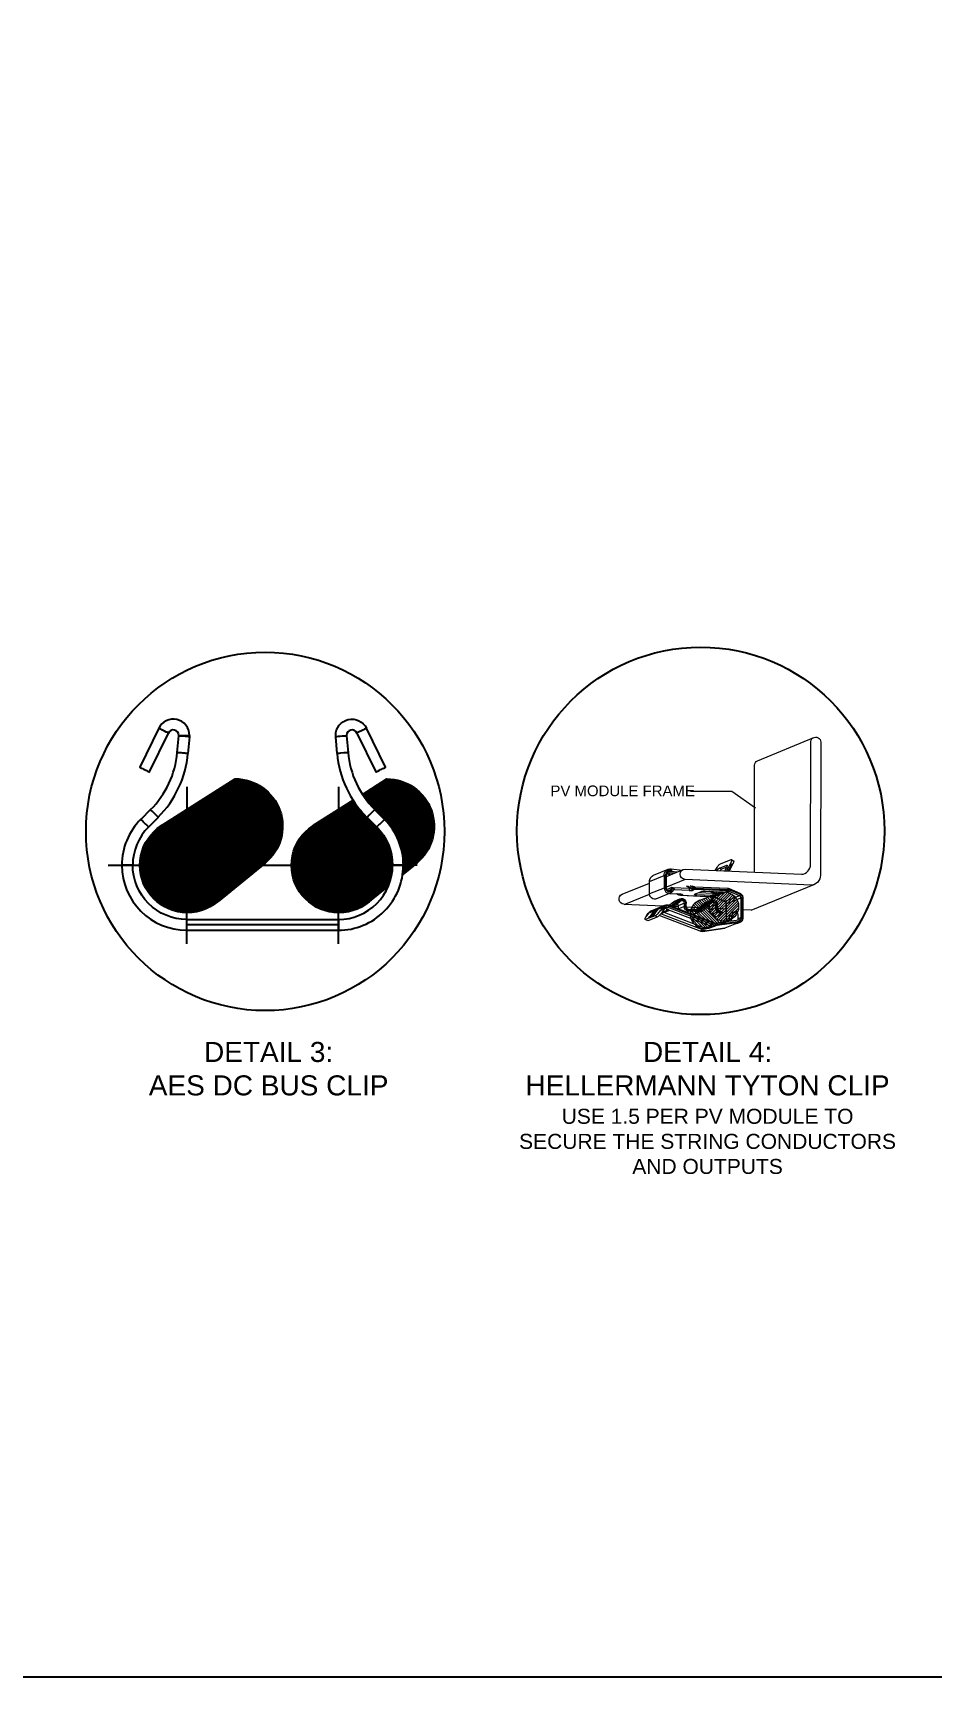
# Model space of a CAD drawing. Header units: feet. Extents: x -12372 to 90117, y -14865 to 4121.
# Drawn here: x -232.2 to -187.3, y 10.9 to 92.9 of the extents above; entities that cross this region are included whole.
import ezdxf

# ---------------------------------------------------------------- set-up
doc = ezdxf.new("R2010")
doc.units = ezdxf.units.FT
doc.header["$MEASUREMENT"] = 0
for name, color, linetype in [('PDF_0', 7, 'Continuous'), ('PDF_cable', 1, 'Continuous'), ('PDF_Ediciones', 1, 'Continuous'), ('PDF_PDF_Geometría', 7, 'Continuous'), ('PDF_PV wires', 7, 'Continuous'), ('PDF_Text', 7, 'Continuous'), ('XREF', 7, 'Continuous')]:
    doc.layers.add(name, color=color, linetype=linetype)
doc.styles.add('NEI-A', font='arial.ttf')

# ---------------------------------------------------------------- blocks, each defined once
blk = doc.blocks.new('*U45')
at = {"layer": 'Defpoints'}
blk.add_lwpolyline([(0, 20.5), (31.005, 20.5), (31.005, 0), (0, 0)], close=True, dxfattribs=at)

msp = doc.modelspace()

# ---------------------------------------------------------------- linework, layer by layer
at = {"layer": 'PDF_0', "lineweight": 25}
for points in [[(-216.025, 57.94, 0.805272), (-216.537, 57.822), (-216.537, 57.795), (-216.584, 57.795), (-216.616, 57.79), (-216.658, 57.785), (-216.706, 57.785), (-216.753, 57.779), (-216.859, 57.769), (-216.911, 57.769), (-216.959, 57.764), (-217.032, 57.753), (-217.075, 57.753), (-217.08, 57.748), (-217.08, 57.822, -0.794738), (-215.544, 58.18)], [(-215.035, 53.255, -0.197368), (-214.244, 51.344), (-213.707, 51.344, 0.200832), (-214.655, 53.636)], [(-224.509, 48.645, -0.415337), (-227.205, 51.344), (-227.748, 51.344, 0.413315), (-224.509, 48.102)]]:
    msp.add_lwpolyline(points, format="xyb", dxfattribs=at)
for points in [[(-225.909, 58.18), (-226.857, 56.235), (-226.852, 56.235), (-226.836, 56.225), (-226.805, 56.209), (-226.768, 56.193), (-226.72, 56.167), (-226.668, 56.145), (-226.615, 56.114), (-226.557, 56.093), (-226.51, 56.066), (-226.462, 56.045), (-226.425, 56.024), (-226.394, 56.008), (-226.378, 56.003), (-226.372, 56.003), (-225.424, 57.938), (-225.429, 57.943), (-225.445, 57.948), (-225.498, 57.974), (-225.534, 57.99), (-225.619, 58.032), (-225.714, 58.085), (-225.761, 58.106), (-225.803, 58.127), (-225.84, 58.143), (-225.866, 58.159), (-225.893, 58.17), (-225.903, 58.175)], [(-224.907, 57.822), (-224.37, 57.822), (-224.37, 57.769), (-224.375, 57.758), (-224.375, 57.748), (-224.38, 57.753), (-224.417, 57.753), (-224.454, 57.758), (-224.496, 57.764), (-224.543, 57.769), (-224.591, 57.769), (-224.749, 57.785), (-224.796, 57.785), (-224.833, 57.79), (-224.865, 57.795), (-224.912, 57.795), (-224.912, 57.806), (-224.907, 57.806)], [(-216.026, 57.938), (-215.077, 56.003), (-215.072, 56.003), (-215.051, 56.008), (-215.024, 56.024), (-214.987, 56.045), (-214.892, 56.093), (-214.84, 56.114), (-214.782, 56.145), (-214.729, 56.167), (-214.687, 56.193), (-214.65, 56.209), (-214.618, 56.225), (-214.603, 56.235), (-214.597, 56.235), (-215.541, 58.18), (-215.546, 58.175), (-215.557, 58.17), (-215.583, 58.159), (-215.609, 58.143), (-215.646, 58.127), (-215.694, 58.106), (-215.736, 58.085), (-215.831, 58.032), (-215.878, 58.011), (-215.952, 57.974), (-215.989, 57.959), (-216.005, 57.948), (-216.02, 57.943)], [(-226.415, 53.252), (-225.93, 53.731), (-225.972, 53.774), (-225.998, 53.805), (-226.04, 53.842), (-226.119, 53.921), (-226.162, 53.969), (-226.204, 54.011), (-226.241, 54.042), (-226.299, 54.1), (-226.309, 54.116), (-226.314, 54.121), (-226.794, 53.631), (-226.794, 53.626), (-226.778, 53.615), (-226.757, 53.589), (-226.726, 53.563), (-226.694, 53.526), (-226.647, 53.484), (-226.562, 53.399), (-226.525, 53.357), (-226.488, 53.326), (-226.457, 53.289), (-226.436, 53.273)], [(-215.52, 53.731), (-215.035, 53.252), (-215.014, 53.273), (-214.993, 53.289), (-214.961, 53.326), (-214.924, 53.357), (-214.887, 53.399), (-214.671, 53.615), (-214.655, 53.626), (-214.65, 53.631), (-215.14, 54.121), (-215.145, 54.116), (-215.156, 54.1), (-215.182, 54.074), (-215.209, 54.042), (-215.246, 54.011), (-215.288, 53.969), (-215.33, 53.921), (-215.372, 53.884), (-215.409, 53.842)]]:
    msp.add_lwpolyline(points, close=True, dxfattribs=at)
for points in [[(-224.375, 57.748), (-224.449, 56.915), (-224.454, 56.915), (-224.475, 56.92), (-224.507, 56.92), (-224.549, 56.926), (-224.601, 56.931), (-224.659, 56.936), (-224.712, 56.941), (-224.775, 56.947), (-224.833, 56.947), (-224.886, 56.952), (-224.928, 56.957), (-224.96, 56.962), (-224.986, 56.962), (-224.912, 57.795)], [(-216.537, 57.795), (-216.463, 56.962), (-216.49, 56.962), (-216.526, 56.957), (-216.569, 56.952), (-216.616, 56.947), (-216.674, 56.947), (-216.848, 56.931), (-216.901, 56.926), (-216.943, 56.92), (-216.98, 56.92), (-216.996, 56.915), (-217.001, 56.915), (-217.08, 57.748)], [(-224.507, 55.26), (-224.507, 52.693)], [(-216.943, 55.26), (-216.943, 52.693)], [(-224.507, 52.013), (-224.507, 51.344), (-225.181, 51.344)], [(-216.943, 52.013), (-216.943, 51.344), (-217.623, 51.344)], [(-228.423, 51.344), (-225.856, 51.344)], [(-224.507, 50.664), (-224.507, 51.344), (-223.832, 51.344)], [(-220.59, 51.344), (-223.152, 51.344)], [(-220.859, 51.344), (-218.292, 51.344)], [(-216.943, 50.664), (-216.943, 51.344), (-216.268, 51.344)], [(-213.027, 51.344), (-215.594, 51.344)], [(-224.507, 47.427), (-224.507, 49.994)], [(-216.943, 47.427), (-216.943, 49.994)], [(-216.943, 48.371), (-216.943, 48.097), (-224.507, 48.097), (-224.507, 48.64), (-216.943, 48.64), (-216.943, 48.371), (-224.507, 48.371)]]:
    msp.add_lwpolyline(points, dxfattribs=at)
at = {"layer": 'PDF_0', "color": 9, "lineweight": 25, "true_color": 0xbfbfbf}
msp.add_lwpolyline([(-216.943, 48.64), (-216.943, 51.344), (-215.03, 53.252)], dxfattribs=at)
at = {"layer": 'PDF_0', "color": 1, "lineweight": 0}
for points in [[(-199.344, 49.205), (-198.382, 48.243)], [(-199.298, 49.292), (-198.283, 48.284)], [(-199.24, 49.374), (-198.184, 48.318)], [(-199.176, 49.443), (-198.092, 48.353)], [(-199.106, 49.501), (-197.993, 48.394)], [(-199.019, 49.553), (-197.895, 48.429)], [(-198.932, 49.594), (-198.411, 49.072)], [(-198.834, 49.629), (-198.434, 49.234)], [(-198.735, 49.669), (-198.434, 49.368)], [(-198.637, 49.704), (-198.411, 49.478)], [(-198.544, 49.739), (-198.376, 49.577)], [(-198.445, 49.779), (-198.329, 49.663)], [(-198.347, 49.814), (-198.271, 49.739)], [(-198.248, 49.849), (-198.208, 49.808)], [(-198.155, 49.89), (-198.138, 49.872)], [(-198.057, 49.924), (-198.051, 49.919)], [(-199.402, 48.863), (-198.718, 48.185)], [(-199.396, 48.997), (-198.59, 48.185)], [(-199.379, 49.107), (-198.48, 48.208)], [(-199.373, 48.701), (-198.88, 48.214)], [(-197.912, 48.579), (-197.796, 48.463)], [(-197.75, 48.55), (-197.703, 48.498)], [(-197.622, 48.556), (-197.605, 48.539)], [(-197.512, 48.573), (-197.506, 48.573)]]:
    msp.add_lwpolyline(points, dxfattribs=at)
at = {"layer": 'PDF_0', "lineweight": 25}
for centre, radius in [((-220.598, 53.033), 8.937), ((-198.877, 53.058), 9.164)]:
    msp.add_circle(centre, radius, dxfattribs=at)
for centre, radius, start, end in [((-225.184, 57.824), 0.809, 359.97802, 153.88), ((-225.184, 57.824), 0.271, 359.2804, 154.65455), ((-229.532, 57.355), 4.562, 314.81324, 355.08911), ((-229.617, 57.387), 5.184, 315.25269, 354.81994), ((-211.907, 57.355), 5.121, 184.91089, 225.02197), ((-211.896, 57.36), 4.583, 184.96582, 224.97253), ((-224.509, 51.341), 3.244, 134.92309, 179.9231), ((-224.541, 51.357), 2.664, 134.70337, 180.3241), ((-216.951, 51.341), 3.239, 270.03295, 0.04944), ((-216.94, 51.341), 2.696, 269.89014, 0.10986)]:
    msp.add_arc(centre, radius, start, end, dxfattribs=at)
at = {"layer": 'PDF_cable', "lineweight": 25}
for points in [[(-225.745, 53.341), (-222.093, 55.655, -0.705463), (-220.601, 51.454), (-222.952, 49.536)], [(-215.752, 54.88), (-214.539, 55.65, -0.705463), (-213.042, 51.454), (-213.738, 50.885)]]:
    msp.add_lwpolyline(points, format="xyb", dxfattribs=at)
for points in [[(-223.189, 54.96), (-220.158, 51.934)], [(-223.131, 54.996), (-220.121, 51.987)], [(-223.073, 55.033), (-220.084, 52.039)], [(-223.02, 55.065), (-220.047, 52.097)], [(-222.962, 55.102), (-220.016, 52.155)], [(-222.909, 55.139), (-219.984, 52.213)], [(-222.852, 55.17), (-219.958, 52.277)], [(-222.799, 55.207), (-219.926, 52.34)], [(-222.741, 55.244), (-219.9, 52.403)], [(-222.688, 55.276), (-219.873, 52.466)], [(-222.63, 55.313), (-219.852, 52.535)], [(-222.577, 55.35), (-219.831, 52.603)], [(-222.519, 55.386), (-219.81, 52.672)], [(-222.461, 55.418), (-219.789, 52.746)], [(-222.409, 55.455), (-219.773, 52.82)], [(-222.351, 55.492), (-219.763, 52.899)], [(-222.298, 55.524), (-219.747, 52.978)], [(-222.24, 55.56), (-219.742, 53.057)], [(-222.187, 55.597), (-219.731, 53.141)], [(-222.129, 55.629), (-219.731, 53.231)], [(-222.061, 55.655), (-219.731, 53.32)], [(-221.966, 55.65), (-219.731, 53.415)], [(-221.871, 55.645), (-219.742, 53.51)], [(-221.766, 55.629), (-219.752, 53.615)], [(-221.66, 55.613), (-219.768, 53.721)], [(-221.544, 55.587), (-219.794, 53.837)], [(-221.418, 55.555), (-219.826, 53.963)], [(-221.286, 55.513), (-219.873, 54.1)], [(-221.133, 55.45), (-219.931, 54.253)], [(-220.949, 55.36), (-220.021, 54.432)], [(-220.701, 55.197), (-220.184, 54.68)], [(-215.63, 54.96), (-212.6, 51.929)], [(-215.572, 54.991), (-212.563, 51.981)], [(-215.52, 55.028), (-212.526, 52.039)], [(-215.462, 55.065), (-212.494, 52.092)], [(-215.409, 55.102), (-212.463, 52.15)], [(-215.351, 55.133), (-212.431, 52.213)], [(-215.298, 55.17), (-212.399, 52.271)], [(-215.24, 55.207), (-212.373, 52.335)], [(-215.182, 55.239), (-212.341, 52.398)], [(-215.13, 55.276), (-212.32, 52.466)], [(-215.072, 55.313), (-212.294, 52.53)], [(-215.019, 55.344), (-212.273, 52.598)], [(-214.961, 55.381), (-212.252, 52.672)], [(-214.908, 55.418), (-212.236, 52.746)], [(-214.85, 55.45), (-212.22, 52.82)], [(-214.798, 55.487), (-212.204, 52.893)], [(-214.74, 55.524), (-212.194, 52.972)], [(-214.687, 55.555), (-212.183, 53.057)], [(-214.629, 55.592), (-212.178, 53.141)], [(-214.571, 55.629), (-212.173, 53.225)], [(-214.508, 55.65), (-212.173, 53.315)], [(-214.413, 55.645), (-212.173, 53.41)], [(-214.313, 55.639), (-212.183, 53.51)], [(-214.213, 55.629), (-212.194, 53.61)], [(-214.102, 55.608), (-212.21, 53.721)], [(-213.986, 55.587), (-212.236, 53.837)], [(-213.865, 55.55), (-212.268, 53.958)], [(-213.728, 55.508), (-212.315, 54.095)], [(-213.575, 55.444), (-212.378, 54.248)], [(-213.396, 55.355), (-212.468, 54.427)], [(-213.143, 55.197), (-212.626, 54.68)], [(-224.464, 54.153), (-223.964, 53.652)], [(-224.412, 54.185), (-223.842, 53.621)], [(-224.354, 54.222), (-223.711, 53.579)], [(-224.296, 54.259), (-223.563, 53.521)], [(-224.243, 54.29), (-223.389, 53.442)], [(-224.185, 54.327), (-223.168, 53.31)], [(-224.132, 54.364), (-220.943, 51.175)], [(-224.074, 54.396), (-220.891, 51.217)], [(-224.022, 54.432), (-220.843, 51.254)], [(-223.964, 54.469), (-220.791, 51.296)], [(-223.911, 54.506), (-220.743, 51.338)], [(-223.853, 54.538), (-220.69, 51.381)], [(-223.8, 54.575), (-220.643, 51.418)], [(-223.742, 54.612), (-220.59, 51.46)], [(-223.684, 54.643), (-220.543, 51.502)], [(-223.632, 54.68), (-220.495, 51.544)], [(-223.574, 54.717), (-220.448, 51.586)], [(-223.521, 54.749), (-220.406, 51.634)], [(-223.463, 54.786), (-220.358, 51.681)], [(-223.41, 54.822), (-220.316, 51.728)], [(-223.352, 54.854), (-220.274, 51.776)], [(-223.3, 54.891), (-220.232, 51.829)], [(-223.242, 54.928), (-220.195, 51.881)], [(-218.192, 53.336), (-216.21, 54.591)], [(-216.906, 54.148), (-216.405, 53.647)], [(-216.853, 54.185), (-216.284, 53.615)], [(-216.795, 54.222), (-216.152, 53.573)], [(-216.743, 54.253), (-216.005, 53.521)], [(-216.685, 54.29), (-215.836, 53.436)], [(-216.632, 54.327), (-215.615, 53.31)], [(-216.574, 54.359), (-214.371, 52.155)], [(-216.521, 54.396), (-214.418, 52.292)], [(-216.463, 54.432), (-214.481, 52.451)], [(-216.405, 54.464), (-214.571, 52.63)], [(-216.353, 54.501), (-214.708, 52.856)], [(-216.295, 54.538), (-215.815, 54.053)], [(-216.242, 54.569), (-216.11, 54.438)], [(-215.741, 54.886), (-212.679, 51.823)], [(-215.683, 54.923), (-212.637, 51.876)], [(-215.594, 54.649), (-212.716, 51.776)], [(-224.744, 53.974), (-224.475, 53.705), (-226.847, 51.338)], [(-224.57, 53.705), (-226.847, 51.428)], [(-224.385, 53.705), (-226.842, 51.249)], [(-224.301, 53.7), (-226.842, 51.165)], [(-224.665, 53.7), (-226.836, 51.523)], [(-224.217, 53.695), (-226.831, 51.08)], [(-224.765, 53.689), (-226.831, 51.628)], [(-224.138, 53.684), (-226.82, 51.001)], [(-224.87, 53.673), (-226.815, 51.734)], [(-224.059, 53.668), (-226.81, 50.922)], [(-224.986, 53.652), (-226.794, 51.844)], [(-223.985, 53.652), (-226.794, 50.843)], [(-223.911, 53.637), (-226.778, 50.769)], [(-225.102, 53.626), (-226.763, 51.966)], [(-223.837, 53.621), (-226.757, 50.701)], [(-223.769, 53.6), (-226.736, 50.627)], [(-225.234, 53.584), (-226.72, 52.097)], [(-223.7, 53.573), (-226.715, 50.564)], [(-223.632, 53.552), (-226.689, 50.495)], [(-225.382, 53.531), (-226.668, 52.24)], [(-223.568, 53.526), (-226.662, 50.432)], [(-223.505, 53.494), (-226.636, 50.369)], [(-223.442, 53.468), (-226.604, 50.305)], [(-225.545, 53.452), (-226.594, 52.408)], [(-223.384, 53.436), (-226.578, 50.242)], [(-223.326, 53.405), (-226.546, 50.184)], [(-223.268, 53.373), (-226.51, 50.126)], [(-223.21, 53.336), (-226.478, 50.073)], [(-225.756, 53.331), (-226.473, 52.619)], [(-225.635, 53.41), (-225.629, 53.41)], [(-225.577, 53.447), (-225.571, 53.442)], [(-225.519, 53.484), (-225.508, 53.473)], [(-225.466, 53.515), (-225.45, 53.5)], [(-225.408, 53.552), (-225.387, 53.526)], [(-225.355, 53.589), (-225.318, 53.552)], [(-225.297, 53.626), (-225.255, 53.579)], [(-225.244, 53.658), (-225.187, 53.6)], [(-225.187, 53.695), (-225.113, 53.621)], [(-225.134, 53.731), (-225.044, 53.642)], [(-225.076, 53.763), (-224.97, 53.658)], [(-225.023, 53.8), (-224.891, 53.673)], [(-224.965, 53.837), (-224.812, 53.684)], [(-224.907, 53.868), (-224.733, 53.695)], [(-224.854, 53.905), (-224.649, 53.7)], [(-224.796, 53.942), (-224.565, 53.705)], [(-224.686, 54.011), (-224.38, 53.705)], [(-224.633, 54.048), (-224.285, 53.7)], [(-224.575, 54.079), (-224.185, 53.689)], [(-224.522, 54.116), (-224.074, 53.673)], [(-217.185, 53.974), (-216.916, 53.705), (-219.288, 51.333)], [(-217.011, 53.7), (-219.288, 51.428)], [(-216.832, 53.7), (-219.288, 51.244)], [(-216.743, 53.7), (-219.283, 51.159)], [(-217.106, 53.695), (-219.283, 51.523)], [(-217.206, 53.689), (-219.273, 51.623)], [(-216.658, 53.689), (-219.273, 51.075)], [(-216.579, 53.679), (-219.262, 50.996)], [(-217.312, 53.673), (-219.257, 51.728)], [(-216.5, 53.668), (-219.251, 50.917)], [(-217.428, 53.652), (-219.236, 51.839)], [(-216.426, 53.652), (-219.236, 50.843)], [(-216.353, 53.637), (-219.22, 50.769)], [(-217.549, 53.621), (-219.204, 51.96)], [(-216.279, 53.615), (-219.199, 50.695)], [(-216.21, 53.594), (-219.178, 50.627)], [(-217.676, 53.579), (-219.167, 52.092)], [(-216.142, 53.573), (-219.157, 50.558)], [(-216.078, 53.547), (-219.13, 50.49)], [(-217.823, 53.526), (-219.109, 52.24)], [(-216.01, 53.521), (-219.104, 50.427)], [(-215.947, 53.494), (-219.078, 50.363)], [(-215.889, 53.463), (-219.051, 50.3)], [(-217.992, 53.452), (-219.035, 52.403)], [(-215.825, 53.436), (-219.02, 50.242)], [(-215.767, 53.405), (-218.988, 50.184)], [(-215.709, 53.368), (-218.956, 50.126)], [(-215.651, 53.336), (-218.919, 50.068)], [(-218.203, 53.331), (-218.914, 52.614)], [(-218.076, 53.41), (-218.071, 53.405)], [(-218.018, 53.447), (-218.013, 53.436)], [(-217.965, 53.478), (-217.955, 53.468)], [(-217.907, 53.515), (-217.892, 53.5)], [(-217.855, 53.552), (-217.828, 53.526)], [(-217.797, 53.584), (-217.76, 53.552)], [(-217.744, 53.621), (-217.697, 53.573)], [(-217.686, 53.658), (-217.628, 53.594)], [(-217.628, 53.689), (-217.56, 53.615)], [(-217.575, 53.726), (-217.486, 53.637)], [(-217.517, 53.763), (-217.412, 53.652)], [(-217.465, 53.795), (-217.333, 53.668)], [(-217.407, 53.832), (-217.259, 53.679)], [(-217.354, 53.868), (-217.175, 53.689)], [(-217.296, 53.9), (-217.09, 53.7)], [(-217.243, 53.937), (-217.006, 53.705)], [(-217.133, 54.006), (-216.827, 53.7)], [(-217.075, 54.042), (-216.727, 53.695)], [(-217.017, 54.079), (-216.627, 53.684)], [(-216.964, 54.111), (-216.521, 53.668)], [(-214.471, 53.436), (-212.758, 51.723)], [(-223.157, 53.299), (-226.441, 50.015)], [(-223.105, 53.262), (-226.404, 49.963)], [(-223.052, 53.225), (-226.362, 49.91)], [(-222.999, 53.183), (-226.325, 49.863)], [(-222.952, 53.146), (-226.283, 49.81)], [(-222.899, 53.104), (-226.241, 49.762)], [(-222.852, 53.057), (-226.199, 49.715)], [(-222.809, 53.015), (-226.151, 49.668)], [(-222.762, 52.967), (-226.109, 49.625)], [(-222.72, 52.92), (-226.061, 49.583)], [(-222.678, 52.872), (-226.009, 49.536)], [(-222.635, 52.825), (-225.961, 49.499)], [(-222.599, 52.772), (-225.909, 49.457)], [(-222.556, 52.719), (-225.856, 49.42)], [(-222.519, 52.667), (-225.803, 49.383)], [(-222.483, 52.609), (-225.751, 49.346)], [(-222.451, 52.556), (-225.693, 49.309)], [(-222.414, 52.498), (-225.635, 49.278)], [(-222.509, 52.651), (-220.991, 51.133)], [(-215.599, 53.299), (-218.883, 50.015)], [(-215.546, 53.262), (-218.846, 49.963)], [(-215.493, 53.22), (-218.809, 49.91)], [(-215.441, 53.183), (-218.767, 49.857)], [(-215.393, 53.141), (-218.724, 49.81)], [(-215.346, 53.099), (-218.682, 49.757)], [(-215.298, 53.057), (-218.64, 49.71)], [(-215.251, 53.009), (-218.598, 49.668)], [(-215.203, 52.967), (-218.55, 49.62)], [(-215.161, 52.92), (-218.503, 49.578)], [(-215.119, 52.867), (-218.456, 49.536)], [(-215.077, 52.82), (-218.403, 49.494)], [(-215.04, 52.767), (-218.355, 49.457)], [(-215.003, 52.714), (-218.303, 49.415)], [(-214.961, 52.661), (-218.25, 49.378)], [(-214.929, 52.609), (-218.192, 49.341)], [(-214.892, 52.551), (-218.139, 49.309)], [(-214.861, 52.493), (-218.081, 49.272)], [(-214.956, 52.651), (-214.334, 52.029)], [(-214.213, 53.088), (-212.8, 51.676)], [(-214.081, 52.867), (-212.847, 51.628)], [(-213.996, 52.688), (-212.89, 51.586)], [(-213.928, 52.53), (-212.937, 51.544)], [(-222.382, 52.44), (-225.577, 49.246)], [(-222.356, 52.377), (-225.519, 49.214)], [(-222.324, 52.319), (-225.455, 49.188)], [(-222.298, 52.256), (-225.392, 49.162)], [(-222.272, 52.187), (-225.329, 49.135)], [(-222.245, 52.124), (-225.26, 49.109)], [(-222.224, 52.055), (-225.192, 49.088)], [(-221.191, 50.969), (-222.203, 51.981), (-225.123, 49.067)], [(-222.187, 51.913), (-225.049, 49.046)], [(-222.166, 51.839), (-224.976, 49.03)], [(-222.15, 51.76), (-224.902, 49.014)], [(-222.14, 51.686), (-224.823, 49.003)], [(-222.382, 52.43), (-221.044, 51.091)], [(-222.298, 52.261), (-221.091, 51.054)], [(-222.245, 52.113), (-221.144, 51.012)], [(-222.172, 51.86), (-221.244, 50.927)], [(-222.15, 51.744), (-221.291, 50.89)], [(-214.829, 52.435), (-218.018, 49.241)], [(-214.798, 52.377), (-217.96, 49.214)], [(-214.766, 52.314), (-217.897, 49.183)], [(-214.74, 52.25), (-217.834, 49.156)], [(-214.713, 52.187), (-217.77, 49.13)], [(-214.692, 52.119), (-217.702, 49.104)], [(-214.666, 52.05), (-217.633, 49.083)], [(-214.645, 51.981), (-217.565, 49.061)], [(-214.629, 51.908), (-217.496, 49.046)], [(-214.613, 51.834), (-217.423, 49.025)], [(-214.597, 51.76), (-217.343, 49.009)], [(-214.581, 51.681), (-217.264, 48.998)], [(-214.824, 52.43), (-214.302, 51.908)], [(-214.745, 52.256), (-214.281, 51.797)], [(-214.687, 52.108), (-214.265, 51.686)], [(-214.645, 51.976), (-214.255, 51.586)], [(-214.613, 51.855), (-214.249, 51.486)], [(-214.592, 51.744), (-214.244, 51.391)], [(-213.875, 52.387), (-212.984, 51.497)], [(-213.833, 52.256), (-213.037, 51.46)], [(-213.801, 52.129), (-213.085, 51.418)], [(-213.775, 52.013), (-213.137, 51.375)], [(-213.749, 51.902), (-213.185, 51.333)], [(-213.733, 51.792), (-213.237, 51.296)], [(-213.722, 51.692), (-213.285, 51.254)], [(-222.129, 51.602), (-224.744, 48.993)], [(-222.124, 51.523), (-224.659, 48.982)], [(-222.119, 51.433), (-224.575, 48.977)], [(-222.114, 51.344), (-224.485, 48.977)], [(-222.119, 51.254), (-224.391, 48.977)], [(-222.124, 51.159), (-224.296, 48.982)], [(-222.135, 51.054), (-224.196, 48.993)], [(-222.145, 50.948), (-224.09, 49.009)], [(-222.166, 50.854), (-221.792, 50.479)], [(-222.15, 50.933), (-221.745, 50.521)], [(-222.14, 51.006), (-221.692, 50.564)], [(-222.135, 51.639), (-221.344, 50.848)], [(-222.129, 51.091), (-221.644, 50.606)], [(-222.124, 51.539), (-221.391, 50.806)], [(-222.119, 51.439), (-221.444, 50.769)], [(-222.119, 51.259), (-221.544, 50.685)], [(-222.119, 51.17), (-221.592, 50.643)], [(-222.114, 51.349), (-221.492, 50.727)], [(-214.571, 51.602), (-217.185, 48.988)], [(-214.566, 51.518), (-217.101, 48.982)], [(-214.56, 51.433), (-217.017, 48.977)], [(-214.26, 51.043), (-214.56, 51.344), (-216.927, 48.972)], [(-214.56, 51.249), (-216.837, 48.977)], [(-214.566, 51.154), (-216.737, 48.982)], [(-214.576, 51.054), (-216.637, 48.993)], [(-214.592, 50.948), (-216.532, 49.003)], [(-214.608, 50.854), (-214.35, 50.59)], [(-214.592, 50.927), (-214.328, 50.664)], [(-214.581, 51.006), (-214.313, 50.732)], [(-214.576, 51.634), (-214.244, 51.302)], [(-214.571, 51.085), (-214.297, 50.811)], [(-214.566, 51.533), (-214.244, 51.212)], [(-214.566, 51.17), (-214.281, 50.885)], [(-214.56, 51.439), (-214.249, 51.128)], [(-214.56, 51.254), (-214.271, 50.964)], [(-213.728, 50.964), (-213.685, 50.927)], [(-213.717, 51.049), (-213.638, 50.969)], [(-213.712, 51.591), (-213.338, 51.212)], [(-213.712, 51.133), (-213.585, 51.006)], [(-213.707, 51.491), (-213.385, 51.17)], [(-213.707, 51.402), (-213.438, 51.133)], [(-213.707, 51.307), (-213.485, 51.091)], [(-213.707, 51.222), (-213.538, 51.049)], [(-222.172, 50.838), (-223.974, 49.03)], [(-222.198, 50.716), (-223.858, 49.061)], [(-222.24, 50.585), (-223.726, 49.098)], [(-222.293, 50.442), (-223.579, 49.156)], [(-222.372, 50.274), (-223.416, 49.23)], [(-222.493, 50.063), (-223.199, 49.351)], [(-222.514, 50.026), (-222.446, 49.952)], [(-222.483, 50.079), (-222.393, 49.994)], [(-222.446, 50.137), (-222.346, 50.031)], [(-222.414, 50.195), (-222.293, 50.073)], [(-222.382, 50.253), (-222.245, 50.116)], [(-222.351, 50.311), (-222.193, 50.152)], [(-222.324, 50.374), (-222.145, 50.195)], [(-222.293, 50.437), (-222.093, 50.237)], [(-222.266, 50.5), (-222.045, 50.279)], [(-222.245, 50.569), (-221.992, 50.316)], [(-222.224, 50.637), (-221.945, 50.358)], [(-222.203, 50.706), (-221.892, 50.4)], [(-222.182, 50.78), (-221.845, 50.442)], [(-214.613, 50.832), (-216.421, 49.03)], [(-214.639, 50.716), (-216.3, 49.056)], [(-214.682, 50.585), (-216.168, 49.098)], [(-214.734, 50.437), (-216.026, 49.151)], [(-214.813, 50.274), (-215.857, 49.23)], [(-214.935, 50.058), (-215.646, 49.351)], [(-215.398, 49.531), (-214.45, 50.305)], [(-214.961, 50.021), (-214.887, 49.947)], [(-214.924, 50.073), (-214.834, 49.989)], [(-214.887, 50.131), (-214.787, 50.031)], [(-214.856, 50.189), (-214.734, 50.068)], [(-214.824, 50.247), (-214.687, 50.11)], [(-214.792, 50.311), (-214.634, 50.152)], [(-214.766, 50.374), (-214.587, 50.195)], [(-214.74, 50.437), (-214.534, 50.232)], [(-214.713, 50.5), (-214.487, 50.274)], [(-214.687, 50.569), (-214.439, 50.321)], [(-214.666, 50.637), (-214.418, 50.384)], [(-214.645, 50.706), (-214.392, 50.453)], [(-214.624, 50.774), (-214.371, 50.521)], [(-222.894, 49.589), (-222.894, 49.583)], [(-222.846, 49.631), (-222.841, 49.625)], [(-222.804, 49.673), (-222.794, 49.668)], [(-222.757, 49.72), (-222.746, 49.704)], [(-222.714, 49.768), (-222.693, 49.747)], [(-222.672, 49.815), (-222.646, 49.789)], [(-222.63, 49.868), (-222.593, 49.831)], [(-222.593, 49.915), (-222.546, 49.868)], [(-222.551, 49.968), (-222.493, 49.91)], [(-215.34, 49.583), (-215.335, 49.583)], [(-215.293, 49.625), (-215.288, 49.62)], [(-215.246, 49.673), (-215.235, 49.662)], [(-215.203, 49.72), (-215.188, 49.704)], [(-215.156, 49.768), (-215.135, 49.747)], [(-215.114, 49.815), (-215.087, 49.784)], [(-215.077, 49.863), (-215.035, 49.826)], [(-215.035, 49.915), (-214.987, 49.868)], [(-214.998, 49.968), (-214.935, 49.905)]]:
    msp.add_lwpolyline(points, dxfattribs=at)
for centre in [(-224.483, 51.346), (-216.924, 51.341)]:
    msp.add_circle(centre, 2.364, dxfattribs=at)
at = {"layer": 'PDF_Ediciones', "lineweight": 0}
msp.add_circle((-197.712, 49.284), 0.728, dxfattribs=at)
msp.add_arc((-198.674, 48.913), 0.728, 109.38538, 294.07653, dxfattribs=at)
at = {"layer": 'PDF_PDF_Geometría', "lineweight": 0}
for points in [[(-199.657, 50.638, -0.968573), (-199.651, 51.154), (-193.853, 50.893), (-193.761, 50.904), (-193.679, 50.939), (-193.598, 50.985), (-193.529, 51.043), (-193.476, 51.119), (-193.436, 51.206), (-193.407, 51.299), (-193.395, 51.385), (-193.384, 57.45, -1.103596), (-192.891, 57.479), (-192.902, 50.846), (-192.914, 50.753), (-192.943, 50.667), (-192.984, 50.58), (-193.036, 50.504), (-193.105, 50.446), (-193.187, 50.4)], [(-196.19, 50.997), (-196.19, 54.754), (-196.195, 56.335, -0.292569), (-196.045, 56.546), (-193.227, 57.723)], [(-202.704, 49.397, -0.768254), (-202.8, 49.895), (-201.426, 50.446)]]:
    msp.add_lwpolyline(points, format="xyb", dxfattribs=at)
for points in [[(-201.426, 50.527), (-201.426, 50.533), (-201.42, 50.609), (-201.402, 50.672), (-201.368, 50.73), (-201.321, 50.782), (-201.286, 50.811), (-201.269, 50.823), (-201.223, 50.852), (-200.498, 51.142)], [(-200.585, 50.203), (-200.591, 50.208), (-200.631, 50.208), (-200.631, 50.829), (-200.701, 50.829), (-200.695, 50.898), (-200.678, 50.968), (-200.643, 51.026), (-200.596, 51.084), (-200.567, 51.107), (-200.486, 51.148), (-200.417, 51.165), (-200.347, 51.165), (-199.808, 51.107)], [(-200.591, 50.823), (-200.591, 50.829), (-200.631, 50.829), (-200.62, 50.893), (-200.602, 50.951), (-200.573, 51.003), (-200.538, 51.043), (-200.498, 51.072), (-200.446, 51.101), (-200.382, 51.113), (-200.33, 51.113), (-200.33, 51.084), (-200.341, 51.067), (-200.341, 51.061), (-200.353, 51.049), (-200.04, 51.014)], [(-200.591, 50.788), (-199.75, 51.136)], [(-200.504, 50.081), (-200.347, 50.145), (-200.37, 50.104), (-200.405, 50.081), (-200.411, 50.081), (-200.446, 50.064), (-200.492, 50.069), (-200.533, 50.093), (-200.562, 50.133), (-200.585, 50.179), (-200.585, 50.203), (-200.591, 50.823), (-200.585, 50.858), (-200.567, 50.916), (-200.538, 50.968), (-200.492, 51.014), (-200.451, 51.038), (-200.446, 51.038), (-200.399, 51.049), (-200.353, 51.049), (-200.538, 50.974)], [(-200.399, 50.869), (-200.573, 50.893), (-200.411, 50.956), (-200.399, 50.962), (-200.359, 50.962), (-200.341, 50.968), (-200.283, 50.968), (-200.254, 50.962), (-200.225, 50.962), (-200.185, 50.956)], [(-198.063, 51.241), (-198.074, 51.217), (-198.15, 51.084), (-198.063, 51.241), (-198.039, 51.275), (-197.993, 51.333), (-197.97, 51.356), (-197.953, 51.38), (-197.929, 51.391), (-197.918, 51.403), (-197.895, 51.409), (-197.361, 51.629), (-197.355, 51.635), (-197.344, 51.635), (-197.338, 51.629), (-197.332, 51.617), (-197.332, 51.583), (-197.338, 51.565), (-197.344, 51.536)], [(-198.057, 51.084), (-198.011, 51.142), (-197.987, 51.165), (-197.976, 51.188), (-197.958, 51.2), (-197.941, 51.206), (-197.576, 51.356), (-197.552, 51.356), (-197.552, 51.333), (-197.558, 51.304), (-197.57, 51.281), (-197.581, 51.252), (-197.593, 51.217), (-197.639, 51.142), (-197.651, 51.107), (-197.674, 51.072), (-197.686, 51.061)], [(-197.581, 51.252), (-197.842, 51.148), (-197.941, 51.206)], [(-197.918, 51.072), (-197.912, 51.084), (-197.889, 51.107), (-197.877, 51.13), (-197.86, 51.142), (-197.842, 51.148)], [(-197.344, 51.629), (-197.245, 51.571), (-197.239, 51.571), (-197.228, 51.559), (-197.228, 51.525), (-197.239, 51.501), (-197.245, 51.478), (-197.257, 51.449), (-197.315, 51.385), (-197.338, 51.374), (-197.35, 51.374), (-197.35, 51.38), (-197.355, 51.385), (-197.355, 51.397), (-197.35, 51.49), (-197.344, 51.536), (-197.593, 51.061)], [(-197.576, 51.356), (-197.552, 51.345)], [(-197.35, 51.374), (-197.512, 51.055)], [(-197.251, 51.455), (-197.46, 51.055)], [(-200.254, 50.069), (-200.295, 50.017), (-200.341, 49.982), (-200.37, 49.965), (-201.089, 49.669), (-201.13, 49.658), (-201.205, 49.658), (-201.269, 49.675), (-201.333, 49.716), (-201.379, 49.768), (-201.414, 49.843), (-201.426, 49.913), (-201.426, 50.533), (-200.701, 50.829), (-200.701, 50.208), (-200.689, 50.133), (-200.654, 50.064), (-200.608, 50.006), (-200.55, 49.965), (-200.475, 49.953), (-200.405, 49.953), (-200.37, 49.965)], [(-201.095, 49.669), (-201.124, 49.658), (-201.188, 49.658), (-201.257, 49.669), (-201.321, 49.698), (-201.368, 49.75), (-201.408, 49.803), (-201.426, 49.866), (-201.426, 50.574), (-201.408, 50.655), (-201.373, 50.725), (-201.321, 50.782), (-201.286, 50.806)], [(-200.237, 50.139), (-200.237, 50.127), (-200.249, 50.098), (-200.249, 50.087), (-200.26, 50.058), (-200.278, 50.046), (-200.318, 50.035), (-200.37, 50.023), (-200.411, 50.017), (-200.457, 50.017), (-200.504, 50.023), (-200.544, 50.052), (-200.573, 50.087), (-200.602, 50.127), (-200.62, 50.162), (-200.631, 50.208), (-200.637, 50.214), (-200.649, 50.214), (-200.66, 50.208), (-200.701, 50.208), (-201.426, 49.913)], [(-196.352, 49.107), (-193.187, 50.4), (-193.268, 50.365), (-193.361, 50.353), (-199.651, 50.632), (-200.585, 50.249)], [(-200.567, 50.139), (-200.347, 50.232)], [(-200.347, 50.145), (-200.324, 50.179), (-200.33, 50.098), (-200.353, 50.058), (-200.364, 50.04), (-200.37, 50.035), (-200.37, 50.023)], [(-200.324, 50.237), (-200.33, 50.232), (-200.353, 50.226), (-200.312, 50.237), (-200.312, 50.243), (-200.301, 50.243), (-200.231, 50.139)], [(-200.301, 50.243), (-200.301, 50.232), (-200.318, 50.197), (-200.324, 50.179)], [(-200.295, 50.237), (-200.26, 50.237), (-200.185, 50.116), (-200.214, 50.116), (-200.237, 50.127), (-200.26, 50.127)], [(-200.26, 50.237), (-199.448, 50.203), (-199.448, 50.087), (-200.185, 50.116)], [(-199.164, 50.255), (-199.159, 50.255), (-199.159, 50.249), (-199.153, 50.243), (-199.153, 50.214), (-199.147, 50.203), (-197.506, 50.133), (-197.506, 50.11), (-197.512, 50.098), (-197.512, 50.081), (-197.523, 50.069), (-197.529, 50.069), (-197.529, 50.064), (-197.5, 50.064), (-197.5, 50.058), (-197.489, 50.058), (-198.213, 49.762), (-198.219, 49.762), (-198.219, 49.768), (-198.248, 49.768), (-198.254, 49.774), (-198.254, 49.768), (-199.889, 49.843), (-199.889, 49.849), (-198.254, 49.774), (-197.529, 50.064), (-199.164, 50.139), (-199.257, 50.104), (-199.251, 50.104), (-199.257, 50.116)], [(-199.541, 50.319), (-199.309, 50.185), (-199.292, 50.203), (-199.28, 50.208), (-199.274, 50.226), (-199.269, 50.232), (-199.269, 50.243), (-199.234, 50.232), (-199.222, 50.226), (-199.211, 50.214), (-199.187, 50.208), (-199.164, 50.208), (-199.147, 50.203), (-199.153, 50.197), (-199.153, 50.162), (-199.159, 50.151), (-199.159, 50.145), (-199.164, 50.145), (-199.164, 50.139), (-199.182, 50.145), (-199.222, 50.145), (-199.245, 50.151), (-199.257, 50.156), (-199.274, 50.162), (-199.298, 50.174), (-199.309, 50.185), (-199.356, 50.162), (-199.588, 50.295)], [(-199.419, 50.203), (-199.448, 50.203)], [(-199.448, 50.087), (-199.344, 50.087), (-199.315, 50.093), (-199.28, 50.093), (-199.257, 50.104), (-199.257, 50.116), (-199.274, 50.127), (-199.309, 50.139), (-199.35, 50.156), (-199.356, 50.162)], [(-199.257, 50.284), (-199.257, 50.261), (-199.263, 50.249), (-199.269, 50.243), (-199.396, 50.319)], [(-196.891, 48.51), (-197.036, 48.446), (-197.054, 48.446), (-197.094, 48.434), (-196.949, 48.492), (-196.909, 48.51), (-196.874, 48.521), (-196.845, 48.539), (-196.81, 48.579), (-196.776, 48.631), (-196.758, 48.701), (-196.758, 48.724), (-196.764, 49.716), (-196.764, 49.75), (-196.781, 49.814), (-196.822, 49.872), (-196.868, 49.913), (-196.909, 49.942), (-197.448, 50.162), (-197.483, 50.179), (-197.529, 50.185), (-199.164, 50.255), (-199.187, 50.261), (-199.245, 50.278), (-199.257, 50.284), (-199.298, 50.307)], [(-199.269, 50.098), (-199.269, 50.116)], [(-198.318, 50.04), (-198.109, 49.942), (-198.097, 49.936), (-198.086, 49.924), (-198.074, 49.924), (-198.132, 49.901), (-198.15, 49.907), (-198.155, 49.907), (-198.167, 49.913), (-198.445, 50.046)], [(-198.109, 50.035), (-198.109, 49.942)], [(-197.97, 50.023), (-197.935, 50.006), (-197.929, 50.006), (-197.906, 49.994), (-197.97, 49.965), (-197.982, 49.971), (-197.987, 49.982), (-198.005, 49.988), (-198.103, 50.023)], [(-197.529, 50.185), (-197.523, 50.185), (-197.523, 50.179), (-197.512, 50.174), (-197.512, 50.162), (-197.506, 50.156), (-197.506, 50.133), (-197.483, 50.133), (-197.477, 50.127), (-197.46, 50.127), (-197.448, 50.116), (-197.448, 50.139), (-197.442, 50.151), (-197.442, 50.162), (-197.448, 50.162)], [(-200.759, 49.304), (-202.701, 49.391), (-201.426, 49.907)], [(-200.649, 49.35), (-201.368, 49.055), (-201.385, 49.049), (-201.42, 49.02), (-201.455, 48.997), (-201.478, 48.962), (-201.611, 48.771), (-201.599, 48.788)], [(-201.211, 49.078), (-201.402, 48.794), (-201.455, 48.771), (-201.478, 48.73), (-201.362, 48.776), (-201.333, 48.823), (-201.379, 48.805), (-201.182, 49.089), (-201.112, 49.113), (-201.333, 48.794), (-201.315, 48.8), (-201.211, 48.95), (-201.136, 48.985), (-201.24, 48.829), (-201.223, 48.84), (-200.996, 49.159), (-200.759, 49.258), (-200.799, 49.2), (-200.892, 49.066)], [(-201.112, 49.113), (-201.112, 49.124), (-201.107, 49.13), (-201.095, 49.136), (-201.095, 49.142), (-201.089, 49.142), (-201.083, 49.147), (-201.083, 49.153), (-201.078, 49.159), (-201.049, 49.171), (-201.06, 49.159), (-201.066, 49.159), (-201.072, 49.153), (-201.072, 49.147), (-201.089, 49.13), (-201.089, 49.124), (-201.02, 49.153), (-201.014, 49.159), (-201.014, 49.171), (-201.002, 49.176), (-200.996, 49.176), (-200.996, 49.182), (-200.979, 49.2), (-200.962, 49.205), (-200.985, 49.182), (-200.985, 49.176), (-200.991, 49.171), (-200.996, 49.159)], [(-200.799, 49.2), (-200.782, 49.2), (-200.776, 49.194), (-200.759, 49.188), (-200.753, 49.188), (-200.747, 49.182), (-200.736, 49.176), (-200.695, 49.234), (-200.701, 49.24), (-200.724, 49.252), (-200.736, 49.252), (-200.741, 49.258), (-200.759, 49.258), (-200.736, 49.292), (-200.701, 49.321), (-200.66, 49.345), (-200.631, 49.362), (-200.585, 49.368), (-200.544, 49.374), (-200.504, 49.368), (-200.457, 49.35), (-200.451, 49.35), (-200.237, 49.524), (-200.185, 49.559), (-199.912, 49.669), (-199.848, 49.681), (-199.79, 49.681), (-199.727, 49.663), (-199.675, 49.623), (-199.634, 49.571), (-199.605, 49.507), (-199.599, 49.437), (-199.628, 49.449)], [(-200.782, 49.014), (-200.66, 49.194), (-200.649, 49.205), (-200.608, 49.24), (-200.602, 49.24), (-200.591, 49.246), (-200.567, 49.252), (-200.544, 49.252), (-200.515, 49.246), (-200.498, 49.24), (-200.683, 49.171)], [(-200.451, 49.35), (-200.451, 49.327), (-200.457, 49.316), (-200.457, 49.304), (-200.492, 49.316), (-200.521, 49.321), (-200.556, 49.321), (-200.591, 49.304), (-200.62, 49.298), (-200.649, 49.281), (-200.678, 49.258), (-200.695, 49.234), (-200.683, 49.229), (-200.666, 49.211), (-200.666, 49.205), (-200.66, 49.2), (-200.66, 49.194)], [(-200.457, 49.35), (-198.144, 48.463), (-198.109, 48.457), (-198.086, 48.457), (-198.08, 48.457), (-198.074, 48.446), (-198.074, 48.44), (-198.068, 48.434), (-198.068, 48.429), (-198.063, 48.417), (-198.063, 48.411), (-196.932, 48.562), (-196.932, 48.521), (-196.938, 48.51), (-196.938, 48.504), (-196.949, 48.492), (-198.068, 48.342), (-198.08, 48.336), (-198.126, 48.336), (-198.144, 48.342), (-198.155, 48.342), (-198.167, 48.347), (-198.179, 48.347), (-198.324, 48.289), (-200.469, 49.113), (-200.486, 49.124), (-200.521, 49.136), (-200.538, 49.136), (-200.556, 49.142), (-200.573, 49.142), (-200.585, 49.136), (-200.596, 49.136), (-200.596, 49.13), (-200.591, 49.13), (-200.591, 49.124), (-200.585, 49.113), (-200.567, 49.107), (-200.544, 49.095), (-200.538, 49.089), (-200.515, 49.089), (-200.498, 49.084), (-200.475, 49.089), (-200.463, 49.089), (-200.446, 49.095), (-200.422, 49.101)], [(-200.44, 49.936), (-199.877, 49.913), (-199.848, 49.907), (-199.808, 49.907), (-199.79, 49.901), (-199.785, 49.901), (-199.779, 49.895), (-199.796, 49.878), (-199.889, 49.849), (-199.93, 49.849), (-199.941, 49.855), (-199.964, 49.855), (-199.999, 49.866), (-200.034, 49.89), (-200.086, 49.919)], [(-200.359, 49.316), (-199.97, 49.634), (-199.924, 49.605)], [(-200.301, 49.292), (-199.924, 49.605), (-199.877, 49.629), (-199.831, 49.64), (-199.779, 49.64), (-199.733, 49.623), (-199.686, 49.588), (-199.651, 49.553), (-199.634, 49.507), (-199.628, 49.449), (-199.628, 49.252), (-199.611, 49.229), (-199.599, 49.194), (-199.582, 49.171), (-199.553, 49.147), (-199.53, 49.136), (-199.501, 49.124), (-199.466, 49.113), (-198.967, 49.095), (-198.938, 49.095), (-198.921, 49.101), (-198.909, 49.101), (-198.892, 49.107), (-198.88, 49.113), (-198.869, 49.124), (-198.851, 49.136), (-198.37, 49.536), (-198.324, 49.565), (-198.277, 49.577), (-198.225, 49.571), (-198.179, 49.559), (-198.132, 49.524), (-198.103, 49.484), (-198.08, 49.432), (-198.074, 49.379), (-198.074, 49.2), (-198.063, 49.153), (-198.057, 49.136), (-198.039, 49.113), (-198.028, 49.101), (-197.993, 49.078), (-197.895, 49.008)], [(-200.237, 49.524), (-199.97, 49.634), (-199.912, 49.669)], [(-198.967, 49.02), (-199.466, 49.049), (-199.512, 49.055), (-199.553, 49.066), (-199.593, 49.095), (-199.628, 49.124), (-199.651, 49.159), (-199.68, 49.2), (-199.692, 49.246), (-199.692, 49.449), (-199.698, 49.484), (-199.709, 49.519), (-199.756, 49.565), (-199.825, 49.577), (-199.848, 49.565), (-199.877, 49.553), (-200.225, 49.258)], [(-199.993, 49.269), (-200.208, 49.281)], [(-199.796, 49.901), (-199.796, 49.878), (-199.819, 49.872), (-199.895, 49.872), (-199.941, 49.89), (-199.976, 49.901), (-199.982, 49.901), (-199.982, 49.907), (-199.988, 49.907), (-200.034, 49.89), (-200.04, 49.89), (-200.092, 49.919)], [(-199.692, 49.449), (-199.993, 49.327), (-199.999, 49.362), (-200.034, 49.42)], [(-199.988, 49.907), (-200.011, 49.919)], [(-199.993, 49.327), (-199.993, 49.176)], [(-199.692, 49.292), (-199.988, 49.176)], [(-199.976, 49.913), (-199.976, 49.901)], [(-199.785, 49.901), (-199.785, 49.89)], [(-199.628, 49.287), (-199.599, 49.281), (-199.582, 49.211), (-199.564, 49.194), (-199.53, 49.171), (-199.506, 49.159), (-199.483, 49.159), (-199.466, 49.113)], [(-199.599, 49.281), (-199.599, 49.437)], [(-198.967, 49.223), (-199.593, 49.252)], [(-198.874, 49.043), (-199.176, 48.916), (-199.187, 48.91), (-199.211, 48.904), (-199.228, 48.904), (-199.251, 48.898), (-199.274, 48.898), (-198.967, 49.02), (-198.944, 49.02), (-198.927, 49.031), (-198.909, 49.031), (-198.886, 49.037), (-198.869, 49.043), (-198.845, 49.055), (-198.828, 49.06), (-198.805, 49.078), (-198.324, 49.484), (-198.3, 49.495), (-198.266, 49.507), (-198.242, 49.507), (-198.208, 49.49), (-198.179, 49.472), (-198.161, 49.443), (-198.15, 49.42), (-198.144, 49.385), (-198.144, 49.194), (-198.132, 49.159), (-198.121, 49.136), (-198.109, 49.101), (-198.097, 49.078), (-198.074, 49.055), (-198.057, 49.031), (-198.028, 49.014), (-197.929, 48.95), (-197.895, 49.008), (-197.842, 48.991), (-197.825, 48.991), (-197.813, 48.997)], [(-199.101, 49.872), (-199.101, 49.936)], [(-199.066, 49.142), (-198.689, 49.461), (-198.637, 49.49), (-198.358, 49.605), (-198.3, 49.617), (-198.231, 49.611), (-198.173, 49.588), (-198.121, 49.553), (-198.08, 49.495), (-198.057, 49.437), (-198.039, 49.374), (-198.074, 49.379)], [(-198.973, 49.988), (-198.271, 49.953), (-198.271, 49.832)], [(-198.37, 49.536), (-198.411, 49.571), (-198.898, 49.171), (-198.967, 49.136)], [(-198.689, 49.461), (-198.411, 49.571), (-198.358, 49.605)], [(-198.445, 49.2), (-198.648, 49.205)], [(-198.144, 49.385), (-198.445, 49.258), (-198.451, 49.292), (-198.463, 49.321), (-198.486, 49.345)], [(-198.445, 49.258), (-198.445, 49.101)], [(-198.028, 49.014), (-198.335, 48.892), (-198.358, 48.91), (-198.376, 48.933), (-198.399, 48.956), (-198.416, 48.985), (-198.434, 49.008), (-198.445, 49.066), (-198.445, 49.101), (-198.144, 49.223)], [(-198.254, 49.953), (-198.271, 49.953)], [(-198.254, 49.768), (-198.231, 49.768), (-198.219, 49.762)], [(-196.758, 48.724), (-196.77, 48.724), (-196.776, 48.73), (-196.793, 48.73), (-196.799, 49.721), (-196.845, 49.721), (-196.857, 49.716), (-196.874, 49.716), (-196.874, 49.733), (-196.886, 49.768), (-196.891, 49.779), (-196.932, 49.82), (-196.949, 49.826), (-197.674, 49.53), (-198.213, 49.762), (-198.219, 49.762), (-197.68, 49.53), (-197.657, 49.524), (-197.628, 49.495), (-197.605, 49.461), (-197.599, 49.42), (-197.599, 48.527)], [(-198.08, 49.866), (-198.08, 49.855), (-198.074, 49.855), (-198.068, 49.861), (-198.08, 49.872), (-198.103, 49.878), (-198.132, 49.901)], [(-198.097, 49.849), (-198.097, 49.872)], [(-197.68, 49.53), (-197.674, 49.53), (-197.639, 49.519), (-197.628, 49.507), (-197.622, 49.49), (-197.61, 49.472), (-197.605, 49.461), (-197.599, 49.437), (-197.599, 49.42), (-196.874, 49.716), (-196.874, 48.724), (-196.863, 48.724), (-196.857, 48.73), (-196.793, 48.73), (-196.799, 48.701), (-196.81, 48.672), (-196.822, 48.649), (-196.834, 48.62), (-196.857, 48.602), (-196.88, 48.579), (-196.909, 48.568), (-196.932, 48.562), (-196.938, 48.573), (-196.938, 48.585), (-196.949, 48.597), (-196.949, 48.602), (-196.961, 48.614), (-196.967, 48.614), (-198.086, 48.457)], [(-197.924, 49.948), (-197.924, 49.919), (-197.982, 49.907), (-198.028, 49.913), (-198.074, 49.924)], [(-197.599, 49.159), (-198.039, 49.182), (-198.039, 49.211), (-198.074, 49.223)], [(-198.039, 49.211), (-198.039, 49.374)], [(-197.97, 49.965), (-197.935, 49.953), (-197.918, 49.942), (-197.906, 49.936), (-197.912, 49.924), (-197.912, 49.942)], [(-197.935, 50.017), (-197.935, 50.006)], [(-197.761, 50.006), (-197.761, 49.988), (-197.784, 49.982), (-197.86, 49.982), (-197.906, 49.994)], [(-197.744, 50.006), (-197.744, 49.994)], [(-197.593, 48.527), (-197.599, 49.42)], [(-196.764, 49.716), (-196.781, 49.716), (-196.787, 49.721), (-196.799, 49.721), (-196.799, 49.75), (-196.81, 49.774), (-196.816, 49.803), (-196.828, 49.82), (-196.845, 49.843), (-196.868, 49.861), (-196.886, 49.878), (-196.915, 49.895), (-196.909, 49.901), (-196.909, 49.913), (-196.903, 49.919), (-196.903, 49.936), (-196.909, 49.936), (-196.909, 49.942)], [(-201.141, 48.829), (-201.605, 48.649), (-201.623, 48.637), (-201.64, 48.637), (-201.646, 48.649), (-201.652, 48.666), (-201.646, 48.684), (-201.64, 48.707), (-201.634, 48.742), (-201.611, 48.771)], [(-201.049, 48.759), (-201.512, 48.573), (-201.64, 48.637)], [(-201.605, 48.794), (-201.489, 48.962), (-201.478, 48.962), (-201.211, 49.078), (-201.205, 49.084), (-201.194, 49.089), (-201.194, 49.095), (-201.182, 49.107), (-201.176, 49.107), (-201.176, 49.113), (-201.17, 49.124), (-201.165, 49.113), (-201.17, 49.107), (-201.17, 49.101), (-201.176, 49.095), (-201.182, 49.095), (-201.182, 49.089)], [(-201.455, 48.771), (-201.431, 48.759)], [(-201.443, 48.747), (-201.431, 48.759), (-201.379, 48.776), (-201.373, 48.8)], [(-201.402, 48.794), (-201.379, 48.776)], [(-201.356, 48.794), (-201.362, 48.794), (-201.379, 48.805)], [(-201.17, 48.991), (-201.194, 48.956)], [(-201.107, 49.003), (-201.165, 48.985), (-201.182, 48.997), (-201.089, 49.124)], [(-201.182, 48.997), (-201.107, 49.02), (-201.095, 49.014)], [(-201.165, 49.113), (-201.159, 49.124), (-201.153, 49.124), (-201.153, 49.13), (-201.17, 49.124)], [(-201.136, 48.985), (-201.124, 48.979)], [(-201.02, 49.153), (-201.107, 49.02)], [(-201.078, 49.159), (-201.072, 49.153)], [(-200.979, 49.2), (-200.973, 49.194)], [(-200.857, 48.921), (-198.753, 48.121), (-198.741, 48.11), (-198.729, 48.104), (-198.7, 48.104), (-198.689, 48.098), (-198.66, 48.098), (-198.648, 48.104), (-198.793, 48.046), (-197.674, 48.202), (-197.668, 48.202), (-198.793, 48.046), (-198.805, 48.046), (-198.822, 48.04), (-198.834, 48.046), (-198.874, 48.046), (-198.898, 48.057), (-198.909, 48.057), (-200.944, 48.84)], [(-198.753, 48.121), (-198.898, 48.057), (-200.944, 48.846)], [(-200.44, 49.095), (-200.741, 48.968), (-200.747, 48.968), (-200.765, 48.962), (-200.828, 48.962)], [(-200.544, 49.095), (-200.794, 48.997)], [(-198.254, 48.278), (-198.671, 48.22), (-198.695, 48.22), (-198.7, 48.226), (-198.724, 48.226), (-200.701, 48.991)], [(-200.538, 49.089), (-200.521, 49.136)], [(-199.466, 49.049), (-199.559, 49.008)], [(-199.483, 49.159), (-198.985, 49.136), (-198.967, 49.095)], [(-199.28, 48.904), (-199.274, 48.898)], [(-198.851, 49.136), (-198.898, 49.171), (-198.909, 49.159), (-198.921, 49.153), (-198.927, 49.147), (-198.938, 49.142), (-198.944, 49.142), (-198.961, 49.136), (-198.985, 49.136)], [(-197.866, 48.875), (-197.871, 48.869), (-198.103, 48.776), (-198.132, 48.776), (-198.155, 48.788), (-198.173, 48.794), (-198.196, 48.805), (-198.213, 48.817), (-198.231, 48.823), (-198.335, 48.892)], [(-198.039, 49.182), (-198.034, 49.171), (-198.028, 49.153), (-198.022, 49.142), (-198.011, 49.13), (-198.005, 49.113), (-197.987, 49.107), (-197.813, 48.997), (-197.813, 48.985), (-197.813, 48.979), (-197.866, 48.875), (-197.866, 48.892), (-197.871, 48.904), (-197.883, 48.91), (-197.912, 48.939), (-197.929, 48.95)], [(-197.987, 49.107), (-197.993, 49.078)], [(-197.094, 48.434), (-197.668, 48.202)], [(-197.454, 48.55), (-197.454, 48.579), (-197.437, 48.788), (-197.419, 48.846), (-197.402, 48.892), (-197.384, 48.933), (-197.361, 48.962), (-197.338, 48.979), (-197.129, 49.06), (-197.112, 49.06), (-197.094, 49.055), (-197.071, 49.031), (-197.054, 48.991), (-197.036, 48.945), (-197.025, 48.887), (-197.019, 48.823), (-197.019, 48.666)], [(-197.071, 49.037), (-197.222, 48.968), (-197.338, 48.979)], [(-197.338, 48.573), (-197.338, 48.637), (-197.332, 48.713), (-197.321, 48.776), (-197.303, 48.84), (-197.292, 48.892), (-197.268, 48.933), (-197.251, 48.956), (-197.222, 48.968)], [(-197.129, 49.06), (-197.1, 49.06)], [(-196.967, 48.614), (-196.949, 48.62), (-196.938, 48.62), (-196.926, 48.626), (-196.915, 48.637), (-196.903, 48.655), (-196.886, 48.666), (-196.88, 48.684), (-196.874, 48.707), (-196.874, 48.724), (-197.019, 48.666), (-197.019, 48.649), (-197.025, 48.626), (-197.031, 48.608)], [(-196.346, 49.107), (-196.758, 49.124)]]:
    msp.add_lwpolyline(points, dxfattribs=at)
for points in [[(-200.359, 50.226), (-200.353, 50.226)], [(-198.84, 50.04), (-198.828, 50.046), (-198.816, 50.046), (-198.793, 50.052), (-198.654, 50.052), (-197.831, 50.017), (-197.802, 50.011), (-197.767, 50.011), (-197.75, 50.006), (-197.738, 50.006), (-197.738, 49.994), (-197.744, 49.994), (-197.761, 49.988), (-197.912, 49.924), (-197.924, 49.919), (-198.08, 49.855), (-198.097, 49.849), (-198.109, 49.849), (-198.121, 49.843), (-198.167, 49.843), (-198.196, 49.832), (-198.271, 49.832), (-199.101, 49.872), (-199.153, 49.872), (-199.17, 49.878), (-199.182, 49.878), (-199.187, 49.89), (-199.199, 49.895), (-199.187, 49.901)], [(-196.915, 49.895), (-196.915, 49.878), (-196.92, 49.866), (-196.926, 49.861), (-196.926, 49.849), (-196.932, 49.843), (-196.938, 49.832), (-196.949, 49.832), (-196.949, 49.826), (-197.489, 50.058), (-197.465, 50.081), (-197.465, 50.093), (-197.46, 50.098), (-197.454, 50.11), (-197.448, 50.116)], [(-200.498, 49.24), (-200.492, 49.246), (-200.486, 49.246), (-200.486, 49.252), (-200.475, 49.258), (-200.469, 49.275), (-200.463, 49.281), (-200.463, 49.292), (-200.457, 49.304), (-198.144, 48.417), (-198.15, 48.405), (-198.15, 48.394), (-198.155, 48.382), (-198.167, 48.371), (-198.167, 48.365), (-198.173, 48.359), (-198.179, 48.347)], [(-200.799, 48.997), (-200.834, 48.956), (-200.875, 48.91), (-200.915, 48.875), (-200.979, 48.811), (-201.002, 48.794), (-201.031, 48.771), (-201.049, 48.759), (-201.141, 48.829), (-201.124, 48.846), (-201.095, 48.863), (-201.072, 48.887), (-201.037, 48.91), (-201.002, 48.945), (-200.967, 48.985), (-200.927, 49.02), (-200.875, 49.089), (-200.788, 49.153), (-200.753, 49.171), (-200.736, 49.171), (-200.736, 49.124), (-200.753, 49.066)], [(-197.802, 48.985), (-197.813, 48.985)]]:
    msp.add_lwpolyline(points, close=True, dxfattribs=at)
at = {"layer": 'PDF_PV wires', "lineweight": 0}
msp.add_lwpolyline([(-199.39, 55.044), (-197.326, 55.044), (-196.149, 54.203)], dxfattribs=at)
at = {"layer": 'PDF_PV wires', "color": 1, "lineweight": 0}
for points in [[(-198.915, 49.6), (-198.034, 49.93)], [(-197.796, 50.006), (-198.434, 49.368)], [(-197.657, 50.006), (-198.434, 49.229)], [(-197.541, 49.988), (-198.416, 49.113)], [(-197.976, 49.959), (-198.387, 49.542)], [(-197.442, 49.959), (-198.387, 49.008)], [(-197.35, 49.913), (-198.341, 48.921)], [(-197.268, 49.861), (-198.289, 48.84)], [(-197.199, 49.797), (-198.231, 48.771)], [(-197.135, 49.727), (-198.161, 48.707)], [(-197.083, 49.652), (-198.08, 48.649)], [(-197.036, 49.559), (-197.993, 48.608)], [(-197.002, 49.461), (-197.889, 48.573)], [(-196.984, 49.35), (-197.779, 48.55)], [(-196.978, 49.217), (-197.645, 48.55)], [(-198.376, 48.243), (-197.448, 48.597)], [(-197.019, 49.049), (-197.477, 48.585)]]:
    msp.add_lwpolyline(points, dxfattribs=at)

# ---------------------------------------------------------------- block references
at = {"layer": 'Defpoints', "xscale": 8, "yscale": 8, "zscale": 8}
msp.add_blockref('*U45', (-327.28, 10.856), dxfattribs=at)

# ---------------------------------------------------------------- texts
at = {"layer": 'PDF_Text', "insert": (-206.371, 54.781), "char_height": 0.53346, "attachment_point": 7, "style": 'NEI-A'}
msp.add_mtext('PV MODULE FRAME', dxfattribs=at)
at = {"layer": 'XREF', "char_height": 1, "attachment_point": 2, "style": 'NEI-A'}
for s, width, heights, insert in [('DETAIL 3:\\PAES DC BUS CLIP', 15.97038, [3.523], (-220.428, 42.534)), ('DETAIL 4:\\PHELLERMANN TYTON CLIP\\P{\\H0.75x;USE 1.5 PER PV MODULE TO SECURE THE STRING CONDUCTORS AND OUTPUTS}', 18.77038, [9.582], (-198.535, 42.534))]:
    msp.add_mtext_dynamic_manual_height_columns(s, width=width, gutter_width=0.547, heights=heights, dxfattribs=dict(at, insert=insert))

doc.saveas('drawing.dxf')
